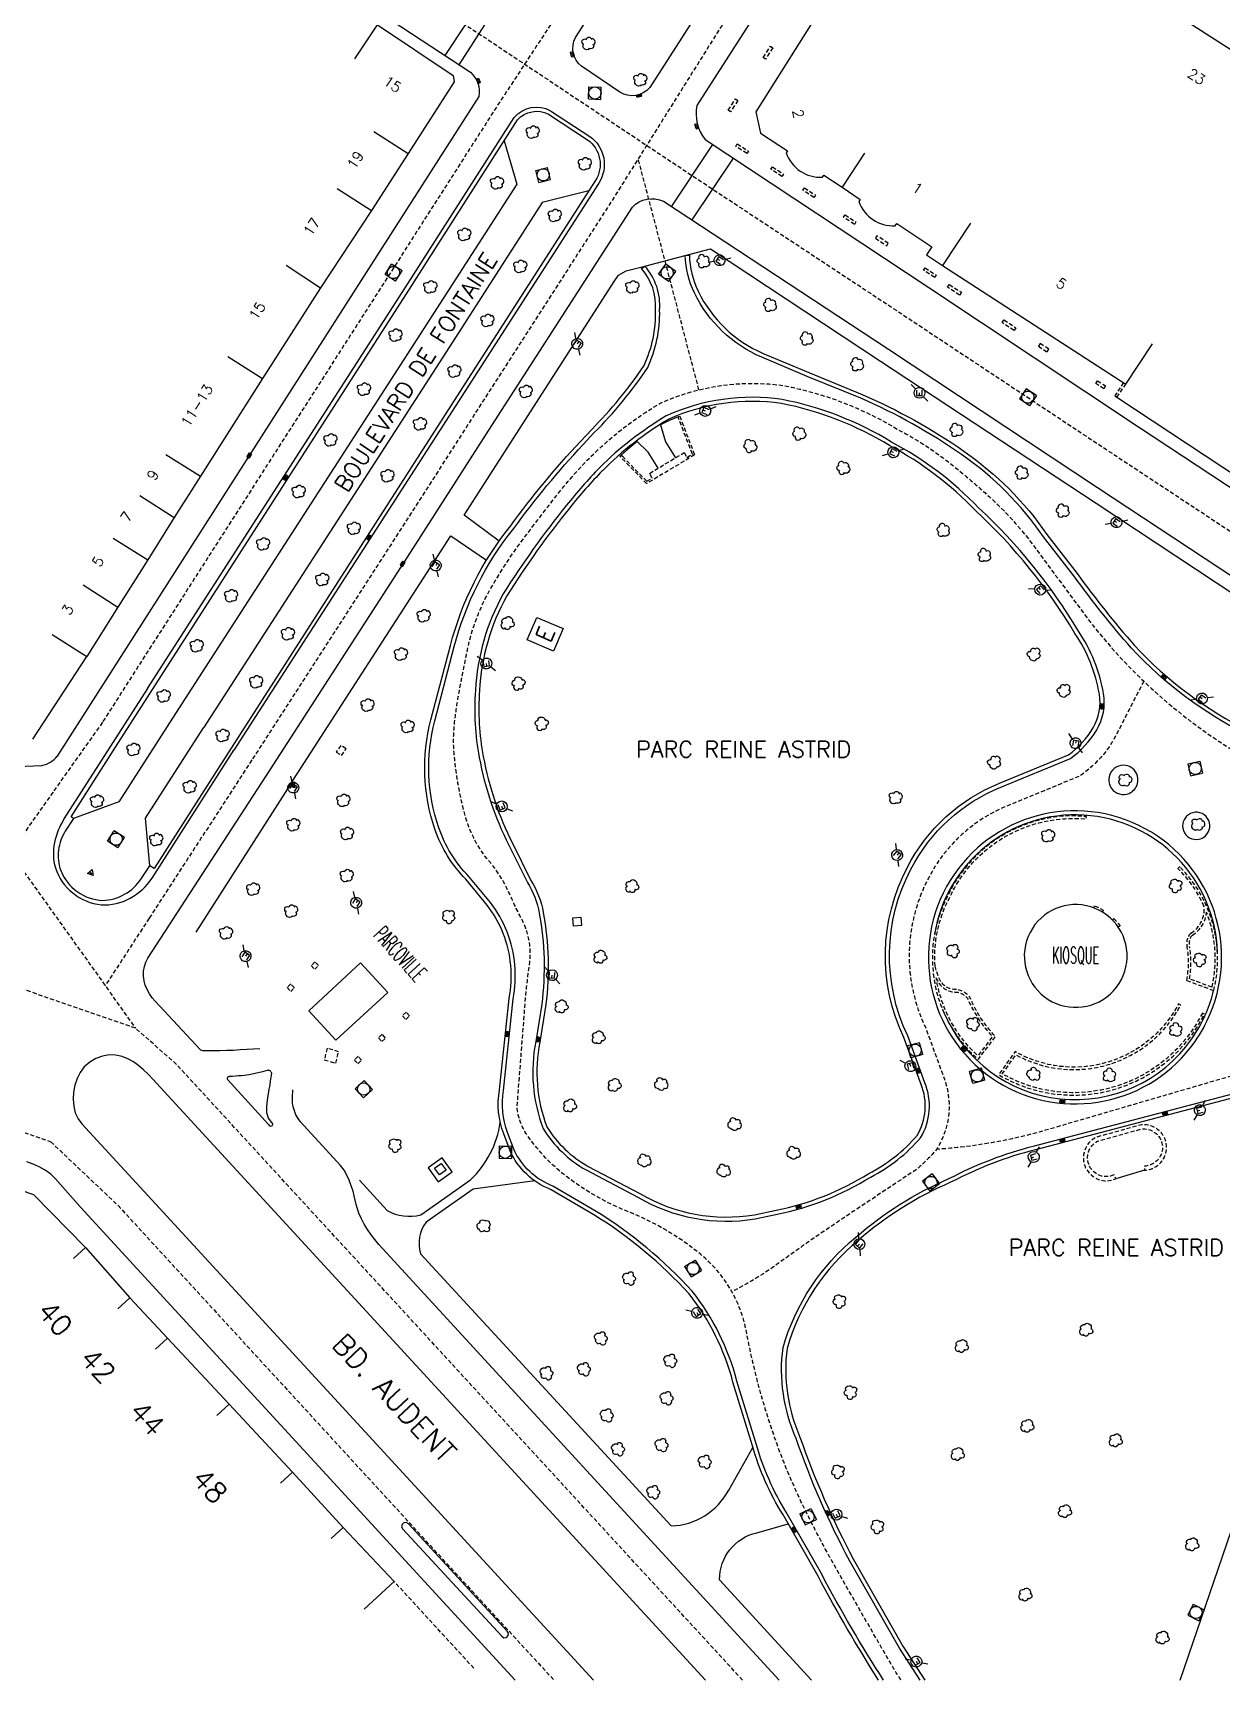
# Model space of a CAD drawing. Header units: millimetres. Extents: x 155000 to 156001, y 122000 to 123001.
# Drawn here: x 155497.6 to 155642.6, y 122000 to 122200.9 of the extents above; entities that cross this region are included whole.
import ezdxf
from ezdxf.enums import TextEntityAlignment as Align

# ---------------------------------------------------------------- set-up
doc = ezdxf.new("R2010")
doc.units = ezdxf.units.MM
doc.linetypes.add('DASHED', pattern=[0.75, 0.5, -0.25])
doc.layers.get('0').update_dxf_attribs({"linetype": 'CONTINUOUS'})
for name, color, linetype in [('W0001', 6, 'DASHED'), ('W0008', 7, 'CONTINUOUS'), ('W0100', 7, 'CONTINUOUS'), ('W0112', 1, 'DASHED'), ('W0300', 7, 'CONTINUOUS'), ('W0334', 7, 'CONTINUOUS'), ('W0400', 7, 'CONTINUOUS'), ('W0420', 7, 'CONTINUOUS'), ('W0471', 7, 'CONTINUOUS'), ('W0984', 7, 'CONTINUOUS'), ('W0989', 7, 'CONTINUOUS'), ('W0991', 7, 'CONTINUOUS'), ('W1102', 7, 'CONTINUOUS')]:
    doc.layers.add(name, color=color, linetype=linetype)
doc.styles.get("Standard").update_dxf_attribs({"font": 'romans.shx', "width": 0.85})

# ---------------------------------------------------------------- blocks, each defined once
blk = doc.blocks.new('T300')
for p, q in [((-0.8, 0.51), (-0.86, 0.34)), ((-0.86, 0.34), (-0.86, 0.17)), ((-0.86, 0.17), (-0.74, 0.06)), ((-0.69, 0.63), (-0.8, 0.51)), ((-0.8, -0.06), (-0.74, 0.06)), ((-0.74, 0.06), (-0.69, 0.11)), ((-0.57, 0.69), (-0.69, 0.63)), ((-0.46, 0.69), (-0.57, 0.69)), ((-0.29, 0.63), (-0.46, 0.69)), ((-0.29, 0.63), (-0.17, 0.74)), ((-0.23, 0.57), (-0.29, 0.63)), ((-0.17, 0.74), (-0.06, 0.8)), ((-0.06, 0.8), (0.06, 0.8)), ((0.06, 0.8), (0.23, 0.74)), ((0.23, 0.74), (0.34, 0.63)), ((0.34, 0.63), (0.4, 0.51)), ((0.46, 0.46), (0.34, 0.46)), ((0.4, 0.51), (0.4, 0.46)), ((0.57, 0.4), (0.46, 0.46)), ((0.57, 0.4), (0.69, 0.29)), ((0.69, 0.29), (0.74, 0.17)), ((0.74, 0.06), (0.69, -0.17)), ((0.74, 0.17), (0.74, 0.06)), ((-0.8, -0.17), (-0.8, -0.06)), ((-0.8, -0.23), (-0.8, -0.17)), ((-0.74, -0.34), (-0.8, -0.23)), ((-0.69, -0.4), (-0.74, -0.34)), ((-0.51, -0.46), (-0.69, -0.4)), ((-0.4, -0.46), (-0.51, -0.46)), ((-0.4, -0.46), (-0.34, -0.46)), ((-0.34, -0.46), (-0.34, -0.4)), ((-0.34, -0.51), (-0.34, -0.46)), ((-0.29, -0.63), (-0.34, -0.51)), ((-0.17, -0.74), (-0.29, -0.63)), ((-0.06, -0.8), (-0.17, -0.74)), ((0.06, -0.8), (-0.06, -0.8)), ((0.17, -0.74), (0.06, -0.8)), ((0.23, -0.69), (0.17, -0.74)), ((0.29, -0.46), (0.23, -0.46)), ((0.29, -0.63), (0.23, -0.69)), ((0.46, -0.4), (0.29, -0.46)), ((0.34, -0.51), (0.29, -0.63)), ((0.34, -0.51), (0.34, -0.46)), ((0.57, -0.34), (0.46, -0.4)), ((0.63, -0.29), (0.57, -0.34)), ((0.69, -0.17), (0.63, -0.29))]:
    blk.add_line(p, q)
blk = doc.blocks.new('T471')
for p, q in [((-0.333334, 0.333334), (-0.333334, -0.333334)), ((-0.333334, 0.333334), (0.333334, 0.333334)), ((-0.333334, 0), (0, 0)), ((0.500001, 0.500001), (1.000002, 1.000002)), ((-0.500001, -0.500001), (-1.000002, -1.000002)), ((-0.333334, -0.333334), (0.333334, -0.333334))]:
    blk.add_line(p, q)
blk.add_ellipse((0, 0), major_axis=(0.471405, 0.471405), ratio=1, start_param=5.4977871438, end_param=11.780972451)
blk = doc.blocks.new('T400')
for p, q in [((-0.15, 0.3), (0.15, 0.3)), ((-0.15, -0.25), (-0.15, 0.3)), ((-0.15, 0.15), (0.15, 0.15)), ((-0.15, 0), (0.15, 0)), ((0.15, 0.3), (0.15, -0.25)), ((-0.15, -0.15), (0.15, -0.15)), ((-0.15, -0.25), (-0.15, -0.3)), ((-0.15, -0.3), (0.15, -0.3)), ((0.15, -0.3), (0.15, -0.25))]:
    blk.add_line(p, q)
blk = doc.blocks.new('T420')
for p, q in [((0.75, 0.75), (-0.75, 0.75)), ((-0.75, 0.75), (-0.75, -0.75)), ((0.75, 0.75), (0.75, -0.75)), ((0.75, -0.75), (-0.75, -0.75))]:
    blk.add_line(p, q)
blk.add_ellipse((0, 0), major_axis=(-0.53, 0.53), ratio=1, start_param=3.926991, end_param=10.210176)
blk = doc.blocks.new('t112o')
at = {"color": 0, "linetype": 'Continuous'}
for p, q in [((-0.5, 0.5), (0.5, 0.5)), ((-0.5, -0.5), (-0.5, 0.5)), ((0.5, 0.5), (0.5, -0.5)), ((0.5, -0.5), (-0.5, -0.5))]:
    blk.add_line(p, q, dxfattribs=at)

msp = doc.modelspace()

# ---------------------------------------------------------------- linework, layer by layer
at = {"layer": 'W0001'}
for p, q in [((155506.07, 122116.8), (155500.05, 122108.28)), ((155524.3, 122112.21), (155511.76, 122092.9)), ((155488.66, 122109.55), (155510.11, 122079.5)), ((155500.05, 122108.28), (155494.83, 122100.9)), ((155511.76, 122092.9), (155506.42, 122084.67)), ((155510.11, 122079.5), (155480.3, 122089.81)), ((155515.1, 122075.09), (155510.11, 122079.5)), ((155584.12, 122000), (155515.1, 122075.09)), ((155480.97, 122072.24), (155499.78, 122065.64)), ((155499.78, 122065.64), (155507.98, 122057.88)), ((155507.98, 122057.88), (155561.12, 122000))]:
    msp.add_line(p, q, dxfattribs=at)
at = {"layer": 'W0001', "flags": 128}
for points in [[(155861.55, 122674.49), (155847.43, 122652.38), (155831.72, 122627.8), (155815.89, 122602.95), (155806.93, 122588.75), (155789.98, 122562.15), (155769.22, 122529.57), (155753.21, 122504.04), (155731.32, 122469.11), (155719.41, 122449.94), (155703.15, 122424.37), (155686.11, 122397.69), (155665.52, 122365.37), (155658.18, 122353.84), (155642.74, 122329.63), (155626.52, 122304.2), (155608.27, 122275.59), (155591.6, 122249.36), (155583.68, 122236.91), (155554.12, 122191.83), (155539.03, 122168.25), (155526.06, 122148.02), (155506.07, 122116.8)], [(155866.1, 122648.42), (155853.42, 122628.47), (155831.48, 122593.97), (155822.4, 122579.61), (155813.85, 122566.19), (155796.75, 122539.31), (155782.59, 122517.05), (155768.11, 122494.75), (155746.11, 122459.73), (155738.84, 122448.83), (155717.56, 122415.4), (155700.74, 122389.03), (155680.02, 122356.58), (155671.28, 122342.76), (155649.9, 122309.26), (155619.95, 122262.31), (155605.77, 122240.06), (155597.82, 122227.67), (155568.64, 122181.11), (155553.9, 122158.18), (155541.15, 122138.32), (155524.3, 122112.21)], [(155426.9, 122282.41), (155434.2, 122278.33), (155460.36, 122261.16), (155486.94, 122243.68), (155498.74, 122235.77), (155521.62, 122220.74), (155552.77, 122200.26), (155577.95, 122183.5), (155604.38, 122166.05), (155629.91, 122149.13), (155673.53, 122120.35), (155691.83, 122108.27), (155704.97, 122099.65), (155730.49, 122082.95), (155781.52, 122049.55), (155792.91, 122041.98), (155825.2, 122020.29), (155855.75, 122000)], [(155578.81, 122157.36), (155571.41, 122185.52)]]:
    msp.add_lwpolyline(points, dxfattribs=at)
for points in [[(155603.44, 122000, -0.011166), (155601.68, 122002.9, -0.001303), (155595.55, 122013.6, -0.016374), (155591.47, 122021.34, -0.026379), (155588.34, 122028.75, -0.040419), (155584.61, 122042.46, 0.177299), (155578.97, 122051.96, 0.076671), (155570.14, 122057.14, -0.075609), (155562.19, 122061.79, -0.073367), (155557.83, 122066.51, -0.129868), (155556.64, 122069.88), (155557.26, 122077.89), (155557.64, 122082.78, -0.018355), (155558.15, 122087.22, 0.156159), (155557.28, 122092.62, -0.011012), (155555.64, 122096.05, 0.070382), (155553.19, 122099.91, -0.107853), (155550.4, 122105.12, -0.046244), (155548.98, 122112.76, -0.054249), (155549.05, 122117.07, -0.015261), (155549.7, 122121.19, -0.004919), (155550.59, 122125.67, -0.080024), (155553.49, 122133.24, -0.030402), (155557.6, 122139.43, -0.003577), (155561.36, 122144.34, -0.029547), (155565.47, 122149.04, -0.062196), (155574.03, 122155.68, -0.145293), (155589.26, 122157.85, -0.088796), (155603.15, 122152.46, -0.049857), (155609.76, 122148.13, -0.014444), (155614.2, 122144.32, -0.048731), (155619.59, 122138.37), (155626.5, 122129.05, 0.167608), (155662.87, 122105.38, -0.095588), (155677.42, 122098.62), (155686.49, 122092.06), (155688.86, 122090.42, 0.369859), (155697.33, 122091.46), (155703.38, 122100.69)], [(155633.04, 122121.81), (155629.37, 122114.65, -0.106464), (155625.27, 122110.26), (155616.54, 122106.67, 0.181414), (155606.79, 122097.79, 0.239174), (155606.48, 122079.48), (155608.59, 122073.69, -0.241396), (155607.78, 122064.72, -0.03663), (155605.44, 122062.34), (155596.78, 122056.58, 0.009979), (155588.22, 122050.62, -0.043307), (155582.82, 122047.38, 18.097474)], [(155686.21, 122053.62), (155657.23, 122072.65, 0.186094), (155647.49, 122074.76), (155621.08, 122067.05, -0.055211), (155607.78, 122064.72, 6.012643)]]:
    msp.add_lwpolyline(points, format="xyb", dxfattribs=at)
at = {"layer": 'W0008'}
for p, q in [((155511.63, 122088.04), (155526.51, 122111.02)), ((155529.01, 122109.24), (155517.48, 122091.2)), ((155511.1, 122086.44), (155511.19, 122087.01)), ((155511.19, 122087.01), (155511.37, 122087.55)), ((155511.37, 122087.55), (155511.63, 122088.04)), ((155511.08, 122085.86), (155511.1, 122086.44)), ((155511.15, 122085.29), (155511.08, 122085.86)), ((155511.3, 122084.73), (155511.15, 122085.29)), ((155511.52, 122084.2), (155511.3, 122084.73)), ((155511.8, 122083.7), (155511.52, 122084.2)), ((155512.13, 122083.22), (155511.8, 122083.7)), ((155512.5, 122082.79), (155512.13, 122083.22)), ((155517.99, 122076.88), (155512.5, 122082.79)), ((155518.09, 122076.81), (155517.99, 122076.88)), ((155518.2, 122076.76), (155518.09, 122076.81)), ((155518.33, 122076.73), (155518.2, 122076.76)), ((155518.47, 122076.72), (155518.33, 122076.73)), ((155518.61, 122076.72), (155518.47, 122076.72)), ((155519.51, 122076.72), (155518.61, 122076.72)), ((155520.38, 122076.73), (155519.51, 122076.72)), ((155521.23, 122076.76), (155520.38, 122076.73)), ((155522.06, 122076.79), (155521.23, 122076.76)), ((155522.88, 122076.84), (155522.06, 122076.79)), ((155523.68, 122076.89), (155522.88, 122076.84)), ((155524.47, 122076.94), (155523.68, 122076.89)), ((155525.26, 122077), (155524.47, 122076.94)), ((155503.87, 122074.78), (155503.37, 122074.11)), ((155504.53, 122075.36), (155503.87, 122074.78)), ((155505.27, 122075.8), (155504.53, 122075.36)), ((155506.07, 122076.09), (155505.27, 122075.8)), ((155506.9, 122076.23), (155506.07, 122076.09)), ((155507.73, 122076.21), (155506.9, 122076.23)), ((155508.47, 122076.05), (155507.73, 122076.21)), ((155509.18, 122075.77), (155508.47, 122076.05)), ((155509.85, 122075.38), (155509.18, 122075.77)), ((155510.5, 122074.92), (155509.85, 122075.38)), ((155511.1, 122074.41), (155510.5, 122074.92)), ((155502.98, 122073.36), (155502.7, 122072.54)), ((155503.37, 122074.11), (155502.98, 122073.36)), ((155511.68, 122073.86), (155511.1, 122074.41)), ((155512.21, 122073.29), (155511.68, 122073.86)), ((155579.61, 122000), (155512.21, 122073.29)), ((155521.33, 122073.47), (155521.3, 122073.4)), ((155521.3, 122073.4), (155521.3, 122073.33)), ((155521.3, 122073.33), (155521.31, 122073.26)), ((155521.31, 122073.26), (155521.35, 122073.2)), ((155521.36, 122073.53), (155521.33, 122073.47)), ((155521.35, 122073.2), (155526.33, 122067.75)), ((155521.39, 122073.55), (155521.36, 122073.53)), ((155521.43, 122073.57), (155521.39, 122073.55)), ((155521.47, 122073.58), (155521.43, 122073.57)), ((155521.51, 122073.59), (155521.47, 122073.58)), ((155521.55, 122073.6), (155521.51, 122073.59)), ((155521.92, 122073.62), (155521.55, 122073.6)), ((155522.3, 122073.64), (155521.92, 122073.62)), ((155522.67, 122073.67), (155522.3, 122073.64)), ((155523.04, 122073.7), (155522.67, 122073.67)), ((155523.41, 122073.74), (155523.04, 122073.7)), ((155523.96, 122073.83), (155523.41, 122073.74)), ((155524.51, 122073.93), (155523.96, 122073.83)), ((155525.06, 122074.05), (155524.51, 122073.93)), ((155525.6, 122074.18), (155525.06, 122074.05)), ((155526.15, 122074.32), (155525.6, 122074.18)), ((155526.22, 122074.34), (155526.15, 122074.32)), ((155526.28, 122074.35), (155526.22, 122074.34)), ((155526.34, 122074.36), (155526.28, 122074.35)), ((155526.4, 122074.35), (155526.34, 122074.36)), ((155526.46, 122074.34), (155526.4, 122074.35)), ((155526.52, 122074.31), (155526.46, 122074.34)), ((155526.51, 122072.56), (155526.58, 122073.06)), ((155526.58, 122074.25), (155526.52, 122074.31)), ((155526.63, 122074.18), (155526.58, 122074.25)), ((155526.58, 122073.06), (155526.65, 122073.54)), ((155526.68, 122074.11), (155526.63, 122074.18)), ((155526.65, 122073.54), (155526.72, 122074.02)), ((155526.72, 122074.02), (155526.68, 122074.11)), ((155502.54, 122071.69), (155502.49, 122070.83)), ((155502.49, 122070.83), (155502.57, 122069.98)), ((155502.7, 122072.54), (155502.54, 122071.69)), ((155526.12, 122069.93), (155526.2, 122070.72)), ((155526.2, 122070.72), (155526.33, 122071.51)), ((155526.33, 122071.51), (155526.42, 122072.05)), ((155526.42, 122072.05), (155526.51, 122072.56)), ((155529.24, 122071.04), (155529.26, 122071.36)), ((155529.24, 122070.72), (155529.24, 122071.04)), ((155529.26, 122070.4), (155529.24, 122070.72)), ((155529.26, 122071.36), (155529.28, 122071.68)), ((155529.28, 122071.68), (155529.31, 122071.99)), ((155502.57, 122069.98), (155502.77, 122069.18)), ((155502.77, 122069.18), (155503.1, 122068.46)), ((155526.14, 122069.17), (155526.12, 122069.93)), ((155526.33, 122068.52), (155526.14, 122069.17)), ((155529.34, 122069.9), (155529.26, 122070.4)), ((155529.48, 122069.4), (155529.34, 122069.9)), ((155529.67, 122068.92), (155529.48, 122069.4)), ((155529.93, 122068.48), (155529.67, 122068.92)), ((155503.1, 122068.46), (155503.56, 122067.83)), ((155503.56, 122067.83), (155512.56, 122058.09)), ((155526.75, 122068), (155526.33, 122068.52)), ((155526.33, 122067.75), (155526.44, 122067.58)), ((155526.44, 122067.58), (155526.63, 122067.53)), ((155526.63, 122067.53), (155526.81, 122067.63)), ((155526.86, 122067.83), (155526.75, 122068)), ((155526.81, 122067.63), (155526.86, 122067.83)), ((155530.24, 122068.08), (155529.93, 122068.48)), ((155535.12, 122062.74), (155530.24, 122068.08)), ((155497.62, 122062.91), (155496.85, 122063.19)), ((155498.38, 122062.57), (155497.62, 122062.91)), ((155499.1, 122062.17), (155498.38, 122062.57)), ((155535.54, 122062.19), (155535.12, 122062.74)), ((155499.77, 122061.69), (155499.1, 122062.17)), ((155500.35, 122061.13), (155499.77, 122061.69)), ((155503.4, 122057.67), (155500.35, 122061.13)), ((155535.89, 122061.59), (155535.54, 122062.19)), ((155536.18, 122060.95), (155535.89, 122061.59)), ((155536.42, 122060.29), (155536.18, 122060.95)), ((155536.65, 122059.61), (155536.42, 122060.29)), ((155536.77, 122059.06), (155536.65, 122059.61)), ((155536.89, 122058.52), (155536.77, 122059.06)), ((155556.4, 122000), (155503.4, 122057.67)), ((155512.56, 122058.09), (155565.95, 122000)), ((155537.03, 122057.98), (155536.89, 122058.52)), ((155537.18, 122057.45), (155537.03, 122057.98)), ((155537.36, 122056.93), (155537.18, 122057.45)), ((155537.66, 122056.24), (155537.36, 122056.93)), ((155538, 122055.58), (155537.66, 122056.24)), ((155538.4, 122054.93), (155538, 122055.58)), ((155538.83, 122054.31), (155538.4, 122054.93)), ((155539.29, 122053.71), (155538.83, 122054.31)), ((155539.77, 122053.13), (155539.29, 122053.71)), ((155540.27, 122052.57), (155539.77, 122053.13)), ((155588.61, 122000), (155540.27, 122052.57)), ((155542.62, 122018.97), (155542.56, 122018.68)), ((155542.56, 122018.68), (155542.69, 122018.41)), ((155542.84, 122019.17), (155542.62, 122018.97)), ((155542.69, 122018.41), (155554.77, 122005.34)), ((155543.13, 122019.21), (155542.84, 122019.17)), ((155543.39, 122019.06), (155543.13, 122019.21)), ((155555.42, 122005.98), (155543.39, 122019.06)), ((155554.77, 122005.34), (155555.03, 122005.16)), ((155555.03, 122005.16), (155555.34, 122005.2)), ((155555.34, 122005.2), (155555.56, 122005.42)), ((155555.59, 122005.72), (155555.42, 122005.98)), ((155555.56, 122005.42), (155555.59, 122005.72))]:
    msp.add_line(p, q, dxfattribs=at)
for points in [[(155563.77, 122200.31), (155586.44, 122235.62, -0.423619), (155589.86, 122236.44), (155594.54, 122233.51, -0.424182), (155595.24, 122229.22), (155572.81, 122194.2, -0.368593), (155569.18, 122193.64), (155564.51, 122196.81, -0.372629)], [(155566.68, 122147.84, 0.021591), (155562.66, 122143.27, 0.028451), (155554.95, 122132.48, 0.11451), (155551.56, 122120.7, 0.065387), (155552.02, 122112.52, 0.068888), (155555.61, 122101.83), (155557.89, 122097.28, -0.093732), (155559.34, 122093.51, -0.077395), (155559.64, 122082.44), (155558.91, 122077.89, 0.139298), (155559.81, 122067.26, 0.127453), (155565.06, 122062.21), (155571.36, 122058.88, 0.175355), (155585.66, 122056.25), (155588.34, 122056.8, 0.090218), (155599.75, 122061.35, 0.095868), (155605.84, 122066.14, 0.237043), (155606.35, 122072.83), (155604.27, 122078.55, -0.237506), (155604.66, 122098.89, -0.18106), (155615.64, 122108.89), (155624.1, 122112.38, 0.101149), (155627.31, 122115.88, 0.178653), (155628.14, 122120.31, 0.107451), (155625.08, 122127.92, 0.070832), (155612.91, 122142.97, 0.078243), (155602.3, 122150.98, 0.088845), (155588.97, 122156.17, 0.143995), (155574.82, 122154.17, 0.061539)], [(155632.29, 122109.33, 4.300168), (155631.26, 122108.14, 0.232549)], [(155641.15, 122081.23, 18.696604), (155639.31, 122077.89, 0.053486)], [(155637.79, 122104.18, 6.66072), (155638.08, 122105.11, 0.150134)]]:
    msp.add_lwpolyline(points, format="xyb", close=True, dxfattribs=at)
for points in [[(155473.77, 122201.58), (155481.09, 122213.03), (155493.01, 122231.6, -0.386963), (155496.53, 122231.82), (155518.38, 122217.48), (155550.95, 122196.07, -0.274317), (155551.97, 122193.11), (155536.92, 122169.61), (155500.57, 122112.66)], [(155735.62, 122136.59, 0.424397), (155733.69, 122145.08), (155715.95, 122156.36), (155701.53, 122165.53), (155679.75, 122179.34), (155655.15, 122194.99), (155626.85, 122213.03), (155604.5, 122227.2, 0.440994), (155600.41, 122226.13), (155578.57, 122192.01, 0.224759), (155579.56, 122187.86), (155606.86, 122169.81), (155632.42, 122152.84), (155657.58, 122136.27), (155676.1, 122124.06), (155694.21, 122112.11), (155707.38, 122103.4, 0.414904), (155715.79, 122105.24), (155723.02, 122116.63), (155735.62, 122136.59)], [(155511.56, 122120.94), (155543.37, 122170.35), (155556.28, 122190.56, -0.353449), (155560.73, 122191.39), (155565.5, 122188.26, -0.402779), (155566.6, 122182.57), (155551.79, 122159.53), (155522.1, 122113.4)], [(155526.51, 122111.02), (155543.29, 122136.95), (155553.54, 122152.98), (155570.69, 122179.64, -0.313604), (155574.49, 122180.36), (155601.91, 122162.29), (155627.4, 122145.42), (155651.75, 122129.37), (155670.97, 122116.64), (155689.46, 122104.43), (155702.57, 122095.9, -0.426132), (155704.18, 122087.49), (155695.99, 122074.53), (155673.28, 122038.87), (155649.57, 122001.55), (155648.58, 122000, -0.238459)], [(155601.32, 122000, -0.021482), (155593.78, 122012.9), (155589.46, 122020.47, -0.070954), (155585.83, 122028.69), (155583.44, 122036.47, 0.104056), (155577.99, 122047.42, 0.069229), (155566.27, 122057.16), (155561.01, 122060.25, -0.201824), (155556.24, 122064.75), (155555.47, 122066.78, -0.134099), (155554.98, 122071.9), (155556.16, 122083.06, 0.067337), (155556.36, 122087.21, 0.144456), (155553.38, 122094.83), (155550.76, 122097.99, -0.111869), (155547.09, 122103.93, -0.147549), (155546.61, 122116.98), (155548.98, 122126.04, -0.107013), (155556.23, 122140.43, -0.031686), (155564.66, 122150.64), (155566.05, 122152.14, 0.050737), (155572.56, 122160.07, 0.115091), (155574.02, 122167.08, 0.203905), (155572.2, 122172.45), (155577.15, 122173.75)], [(155645.66, 122115.27, -0.089494), (155631.56, 122125.83, -0.023438), (155624.53, 122134.65), (155620.83, 122139.43, 0.089919), (155610.82, 122149.47, 0.048663), (155598.54, 122156.33), (155592, 122158.98), (155586.46, 122161.33, -0.179517), (155578.26, 122169.16, -0.107813), (155577.15, 122173.75)], [(155511.56, 122120.94), (155501.39, 122105.01, 0.0927), (155500.23, 122102.14, 0.1235), (155500.34, 122099.05, 0.1475), (155502.48, 122095.99, 0.1497), (155505.93, 122094.55, 0.1436), (155509.47, 122095.36, 0.1253), (155512.13, 122097.79), (155522.1, 122113.4), (155522.1, 122113.4)], [(155515.35, 122118.45), (155508.09, 122107.1), (155502.55, 122105.09), (155501.55, 122103.54, 0.112), (155500.73, 122101.22, 0.1188), (155500.99, 122098.73, 0.1483), (155503.01, 122096.15, 0.1525), (155506.08, 122095.09, 0.1323), (155508.78, 122095.83, 0.1181), (155510.82, 122097.73), (155511.84, 122099.31), (155511.31, 122105.11), (155518.42, 122116.14), (155518.42, 122116.14)], [(155493.06, 122112.52, 0.165654), (155494.16, 122111.68, 0.1014), (155495.75, 122111.42), (155498.7, 122111.54, 0.1795), (155500.57, 122112.66), (155500.57, 122112.66)], [(155605.77, 122000), (155603.25, 122003.89), (155597.22, 122014.48, -0.039931), (155590.66, 122029.46, -0.136957), (155589.06, 122040.55, -0.151872), (155597.94, 122054.01, -0.077903), (155609.29, 122061.15, -0.05799), (155619.72, 122065.17), (155644.79, 122071.74, -0.14018)]]:
    msp.add_lwpolyline(points, format="xyb", dxfattribs=at)
at = {"layer": 'W0100'}
msp.add_lwpolyline([(155611.19, 122213.58), (155613.86, 122217.81), (155603.38, 122224.41), (155599.43, 122218.23), (155595.39, 122211.89), (155591.74, 122206.11), (155594.15, 122204.59), (155585.75, 122191.27), (155586.32, 122188.65), (155589.59, 122186.48), (155589.45, 122186.25, 0.333383), (155593.87, 122183.28), (155594.04, 122183.53), (155596.26, 122182.06), (155598.48, 122180.58), (155598.31, 122180.33, 0.333383), (155602.73, 122177.35), (155602.92, 122177.63), (155607.2, 122174.79), (155606.55, 122173.8), (155608.51, 122172.51), (155630.85, 122158.05), (155634.1, 122162.95)], format="xyb", dxfattribs=at)
for points in [[(155650.59, 122188.42), (155653.29, 122192.62), (155631.09, 122206.9), (155625.84, 122210.15), (155620.73, 122213.43), (155617.83, 122215.32), (155615.1, 122211.14)], [(155536.84, 122197.7), (155539.62, 122201.86), (155548.83, 122195.69), (155548.98, 122194.93), (155543.37, 122186.16), (155538.89, 122179.21), (155532.68, 122169.8), (155525.59, 122158.73), (155518.05, 122146.8), (155514.84, 122141.77), (155511.62, 122136.62), (155507.94, 122130.86), (155504.18, 122124.83)]]:
    msp.add_lwpolyline(points, dxfattribs=at)
for points in [[(155561.09, 122125.48), (155557.87, 122126.85), (155559.03, 122129.59), (155562.25, 122128.23)], [(155531.23, 122081.63), (155537.56, 122087.46), (155540.88, 122083.86), (155534.55, 122078.04)]]:
    msp.add_lwpolyline(points, close=True, dxfattribs=at)
msp.add_lwpolyline([(155630.97, 122087.53, 5.607551), (155628.98, 122083.68, 0.178331)], format="xyb", close=True, dxfattribs=at)
at = {"layer": 'W0112'}
msp.add_line((155551.36, 122001.44), (155541.65, 122012.02), dxfattribs=at)
for points in [[(155587.83, 122199.06), (155586.93, 122197.69), (155586.64, 122197.88), (155587.54, 122199.25)], [(155583.57, 122192.63), (155582.67, 122191.27), (155582.37, 122191.46), (155583.28, 122192.83)], [(155583.48, 122187.34), (155584.84, 122186.47), (155584.65, 122186.18), (155583.29, 122187.04)], [(155587.78, 122184.54), (155589.12, 122183.64), (155588.92, 122183.35), (155587.59, 122184.25)], [(155591.67, 122181.98), (155593.02, 122181.09), (155592.83, 122180.8), (155591.48, 122181.69)], [(155596.62, 122178.7), (155597.96, 122177.82), (155597.77, 122177.53), (155596.43, 122178.41)], [(155601.89, 122175.22), (155600.52, 122176.13), (155600.33, 122175.84), (155601.7, 122174.93)], [(155606.39, 122172.24), (155607.75, 122171.33), (155607.56, 122171.04), (155606.2, 122171.95)], [(155609.33, 122170.2), (155610.82, 122169.24), (155610.6, 122168.9), (155609.12, 122169.87)], [(155617.23, 122164.59), (155615.78, 122165.54), (155616, 122165.87), (155617.45, 122164.92)], [(155621.47, 122162.32), (155620.42, 122163), (155620.2, 122162.66), (155621.25, 122161.98)], [(155627.4, 122158.45), (155628.4, 122157.83), (155628.19, 122157.49), (155627.19, 122158.12)], [(155573.12, 122146.58), (155572.78, 122147.16), (155577, 122149.69), (155577.35, 122149.11), (155578.01, 122149.51), (155576.26, 122154.06), (155576.46, 122154.14), (155578.28, 122149.42), (155572.43, 122145.91), (155569.18, 122149.24), (155569.32, 122149.4), (155569.48, 122149.24), (155572.46, 122146.19)], [(155535.24, 122112.75), (155535.78, 122113.57), (155535.13, 122113.99), (155534.59, 122113.17)], [(155531.96, 122086.68), (155532.41, 122087.13), (155531.99, 122087.59), (155531.54, 122087.15)], [(155529.03, 122083.99), (155529.48, 122084.43), (155529.06, 122084.89), (155528.61, 122084.45)], [(155543.07, 122080.56), (155543.52, 122081), (155543.1, 122081.47), (155542.65, 122081.02)], [(155540.16, 122077.86), (155540.61, 122078.3), (155540.19, 122078.76), (155539.74, 122078.32)], [(155533.13, 122075.64), (155534.54, 122075.23), (155534.88, 122076.63), (155533.47, 122077.05)], [(155537.21, 122075.17), (155537.66, 122075.61), (155537.24, 122076.07), (155536.79, 122075.63)]]:
    msp.add_lwpolyline(points, close=True, dxfattribs=at)
for points in [[(155630.58, 122158.23), (155629.53, 122156.6), (155629.78, 122156.44), (155630.85, 122158.05)], [(155626.95, 122094.18), (155627.06, 122094.42), (155628.11, 122093.91), (155628, 122093.67)], [(155629.2, 122092.72), (155629.41, 122092.89), (155630.17, 122092), (155629.94, 122091.81)]]:
    msp.add_lwpolyline(points, dxfattribs=at)
at = {"layer": 'W0112', "flags": 128}
for points in [[(155607.6, 122087.05, -0.139746), (155609.36, 122095.39, -0.318982), (155626.02, 122105.01), (155626.05, 122105.31, 0.318867), (155609.09, 122095.52, 0.345043), (155612.87, 122075.7), (155614.97, 122078.48, -0.087164), (155611.83, 122083.27, 0.229562), (155610.04, 122084.21, -0.316934), (155608.05, 122085.7), (155607.6, 122087.05)], [(155607.75, 122085.65, 0.321706), (155610.03, 122083.91, -0.225203), (155611.57, 122083.12, 0.082841), (155614.58, 122078.46), (155612.83, 122076.14, -0.174467), (155607.75, 122085.65, -0.318982)]]:
    msp.add_lwpolyline(points, format="xyb", dxfattribs=at)
at = {"layer": 'W0112'}
for points in [[(155640.39, 122094.37, -0.292644), (155638.8, 122091.09, 0.291392), (155638.35, 122089.39, -0.092838), (155638.28, 122085.32), (155641.58, 122084.09, 0.262438), (155637.43, 122099.2), (155637.21, 122098.99, -0.094383), (155640.39, 122094.37)], [(155640.7, 122093.63, -0.151667), (155641.37, 122084.49), (155638.62, 122085.51, 0.087632), (155638.64, 122089.47, -0.289861), (155638.98, 122090.85, 0.234252), (155640.7, 122093.63)]]:
    msp.add_lwpolyline(points, format="xyb", dxfattribs=at)
at = {"layer": 'W0112', "flags": 128}
for points in [[(155640.2, 122081.35, -0.429979), (155615.8, 122073.92), (155617.45, 122076.25, 0.418361), (155637.55, 122082.31), (155637.28, 122082.45, -0.423788), (155617.36, 122076.64), (155615.36, 122073.83, 0.435486), (155640.46, 122081.22)], [(155629.43, 122061.6, -0.970115), (155627.42, 122065.73), (155632.71, 122067.19, -1.062934), (155633.13, 122062.68), (155633.15, 122062.18, 1.068772), (155632.61, 122067.68), (155627.23, 122066.19, 0.979966), (155629.64, 122061.14)]]:
    msp.add_lwpolyline(points, format="xyb", close=True, dxfattribs=at)
at = {"layer": 'W0334'}
for points in [[(155552.78, 122205.63), (155547.84, 122198.11)], [(155554.4, 122204.57), (155549.53, 122197)], [(155555.06, 122187.72), (155556.6, 122182.42), (155545.28, 122164.83), (155515.35, 122118.45)], [(155580.46, 122187.26), (155575.45, 122179.73)], [(155582.97, 122185.61), (155577.93, 122178.09)], [(155565.38, 122181.61), (155559.71, 122180.18), (155548.39, 122162.6), (155518.42, 122116.14)], [(155577.15, 122173.75), (155580.21, 122174.56), (155600.96, 122160.86), (155627.24, 122143.51), (155651.61, 122127.44), (155651.61, 122127.44), (155644.95, 122116.2)], [(155554.45, 122138.91), (155550.18, 122142.05), (155551.29, 122143.78), (155568.47, 122170.57), (155569.02, 122171.33), (155569.94, 122171.86), (155572.2, 122172.45)], [(155629.78, 122156.44), (155662.08, 122135.12)], [(155576.26, 122154.06), (155575.1, 122153.57), (155574.11, 122153.06), (155574.72, 122150.99), (155575.95, 122149.05)], [(155573.82, 122147.78), (155572.61, 122149.73), (155571.29, 122151.04), (155570.07, 122150.04), (155569.32, 122149.4)], [(155529.01, 122109.24), (155548.57, 122139.56), (155552.91, 122136.58)], [(155633.15, 122062.18), (155629.64, 122061.14)]]:
    msp.add_lwpolyline(points, dxfattribs=at)
for points in [[(155502.55, 122105.09), (155502.25, 122105.28), (155507.69, 122113.77), (155543.79, 122170.08), (155556.68, 122190.26, -0.348555), (155560.48, 122190.96), (155565.22, 122187.85, -0.402137), (155566.17, 122182.84), (155551.37, 122159.8), (155520.41, 122111.51), (155512.37, 122098.97), (155511.84, 122099.31)], [(155577.15, 122173.75), (155577.65, 122173.77, 0.107813), (155578.71, 122169.38, 0.179488), (155586.65, 122161.79), (155592.19, 122159.45), (155598.73, 122156.79, -0.048687), (155611.1, 122149.88, -0.089835), (155621.24, 122139.72), (155624.93, 122134.95, 0.02344), (155631.93, 122126.16, 0.089455), (155645.89, 122115.71, 0.035493), (155664.36, 122107.63, -0.0678), (155678.89, 122100.64), (155688.19, 122094.53), (155687.91, 122094.11)], [(155600.72, 122000, -0.021009), (155593.34, 122012.66), (155589.03, 122020.22, -0.070831), (155585.35, 122028.55), (155582.96, 122036.33, 0.103998), (155577.61, 122047.1, 0.069122), (155566.01, 122056.73), (155560.8, 122059.8, -0.200939), (155555.78, 122064.56), (155555, 122066.6, -0.133682), (155554.49, 122071.97), (155555.67, 122083.13, 0.067661), (155555.86, 122087.16, 0.144311), (155552.99, 122094.51), (155550.39, 122097.66, -0.11154), (155546.62, 122103.77, -0.147549), (155546.13, 122117.1), (155548.5, 122126.16, -0.106922), (155555.83, 122140.73, -0.031883), (155564.36, 122151.05), (155565.69, 122152.49, 0.050546), (155572.12, 122160.31, 0.114877), (155573.52, 122167.1, 0.199249), (155571.82, 122172.13), (155572.2, 122172.45)], [(155567.04, 122147.5, 0.021591), (155563.05, 122142.96, 0.028421), (155555.38, 122132.22, 0.114432), (155552.06, 122120.67, 0.065432), (155552.51, 122112.62, 0.068885), (155556.06, 122102.05), (155558.33, 122097.52, -0.093216), (155559.83, 122093.6, -0.077451), (155560.14, 122082.37), (155559.4, 122077.8, 0.138769), (155560.26, 122067.48, 0.126472), (155565.3, 122062.64), (155571.6, 122059.32, 0.175384), (155585.57, 122056.75), (155588.24, 122057.29, 0.090373), (155599.51, 122061.78, 0.096131), (155605.41, 122066.4, 0.237405), (155605.89, 122072.65), (155603.81, 122078.35, -0.237193), (155604.22, 122099.12, -0.180994), (155615.45, 122109.36), (155623.86, 122112.82, 0.099834), (155626.88, 122116.14, 0.178653), (155627.64, 122120.22, 0.107645), (155624.65, 122127.65, 0.070935), (155612.56, 122142.61, 0.078408), (155602.06, 122150.55, 0.088859), (155588.88, 122155.68, 0.143584), (155575.05, 122153.73, 0.06137), (155567.04, 122147.49, 0.06137)], [(155642.04, 122088.77, 0.907162), (155607.53, 122090.89, 0.053486)], [(155637.48, 122000), (155643.7, 122018.14, -0.095395), (155649.71, 122027.9), (155656.27, 122035.54, 0.11143), (155662.88, 122048.98, 0.043496), (155664.96, 122058.96), (155672.03, 122070.18, 0.248067), (155683.55, 122074.8, 0.240115), (155686.21, 122084.71, 0.045652), (155684.63, 122089.68)], [(155640.69, 122081.42, 0.040544), (155641.57, 122084.09, 0.053486)], [(155608.69, 122081.37, 0.589016), (155638.9, 122078.18, 0.053486), (155640.69, 122081.42, 0.053486)], [(155665.2, 122059.87), (155664.71, 122059.78, 0.093831), (155662.74, 122064.84, 0.17271), (155655.87, 122070.49, 0.140031), (155644.9, 122071.25), (155619.85, 122064.68, 0.058092), (155609.5, 122060.7, 0.078062), (155598.26, 122053.63, 0.151577), (155589.55, 122040.45, 0.136736), (155591.13, 122029.64, 0.039967), (155597.66, 122014.72), (155603.68, 122004.15), (155606.36, 122000, 0.041542)], [(155537.41, 122060.96), (155540.8, 122057.28, 0.204983), (155544.89, 122056.75), (155550.97, 122061.02, 0.1675), (155554.58, 122068.01)], [(155558.78, 122060.87), (155551.28, 122059.86), (155545.55, 122055.86, 0.237309), (155544.85, 122051.99), (155575.43, 122018.8, 0.2702), (155582.44, 122023.17), (155585.4, 122028.37)], [(155592.54, 122000), (155581.33, 122012.23, -0.352092), (155585.87, 122017.97), (155589.7, 122019.04)]]:
    msp.add_lwpolyline(points, format="xyb", dxfattribs=at)
msp.add_lwpolyline([(155545.8, 122062.48), (155547.02, 122060.76), (155548.72, 122061.98), (155547.5, 122063.69)], close=True, dxfattribs=at)
at = {"layer": 'W0471'}
for p, q in [((155528.84, 122109.03), (155529.4, 122109.53)), ((155529.55, 122108.8), (155528.84, 122109.03)), ((155529.13, 122109.13), (155529.37, 122109.05)), ((155529.21, 122108.97), (155529.29, 122109.21)), ((155529.4, 122109.53), (155529.55, 122108.8)), ((155504.25, 122098.36), (155504.81, 122098.86)), ((155504.81, 122098.86), (155504.96, 122098.12)), ((155504.96, 122098.12), (155504.25, 122098.36)), ((155504.55, 122098.46), (155504.79, 122098.38)), ((155504.63, 122098.3), (155504.71, 122098.54))]:
    msp.add_line(p, q, dxfattribs=at)
at = {"layer": 'W1102'}
for p, q in [((155539.16, 122188.86), (155543.37, 122186.16)), ((155599, 122186.21), (155596.26, 122182.06)), ((155534.69, 122181.92), (155538.89, 122179.21)), ((155611.92, 122177.67), (155608.51, 122172.51)), ((155528.5, 122172.55), (155532.68, 122169.8)), ((155521.38, 122161.42), (155525.59, 122158.73)), ((155513.82, 122149.47), (155518.05, 122146.8)), ((155510.63, 122144.46), (155514.84, 122141.77)), ((155507.38, 122139.27), (155511.62, 122136.62)), ((155503.73, 122133.56), (155507.94, 122130.86)), ((155499.95, 122127.5), (155504.18, 122124.83)), ((155497.6, 122114.76), (155504.18, 122124.83)), ((155490.85, 122061.55), (155497.69, 122059.21)), ((155497.69, 122059.21), (155504.01, 122052.77)), ((155504.01, 122052.77), (155502.54, 122051.41)), ((155504.01, 122052.77), (155509.41, 122046.62)), ((155509.41, 122046.62), (155507.94, 122045.26)), ((155509.41, 122046.62), (155514.03, 122041.7)), ((155514.03, 122041.7), (155512.56, 122040.35)), ((155514.03, 122041.7), (155521.51, 122033.63)), ((155521.51, 122033.63), (155520.04, 122032.27)), ((155521.51, 122033.63), (155529.26, 122025.37)), ((155529.26, 122025.37), (155527.79, 122024.01)), ((155529.26, 122025.37), (155535.45, 122018.62)), ((155535.45, 122018.62), (155533.98, 122017.26)), ((155535.45, 122018.62), (155541.65, 122012.02)), ((155541.65, 122012.02), (155537.98, 122008.63))]:
    msp.add_line(p, q, dxfattribs=at)

# ---------------------------------------------------------------- block references
at = {"layer": 'W0112'}
for p, rotation in [((155563.96, 122092.49), 95.63004047384706), ((155547.28, 122062.31), 125.408870820072)]:
    msp.add_blockref('t112o', p, dxfattribs=dict(at, rotation=rotation))
at = {"layer": 'W0300'}
for p, rotation in [((155565.26, 122199.55), 237.260757403868), ((155571.58, 122195.12), 237.260757403868), ((155558.47, 122188.74), 237.334684778905), ((155564.82, 122184.88), 237.334684778905), ((155554.12, 122182.55), 237.334684778905), ((155561.16, 122178.59), 237.334684778905), ((155550.12, 122176.26), 237.334684778905), ((155556.95, 122172.37), 237.334684778905), ((155579.38, 122172.93), 326.524609498908), ((155545.99, 122169.86), 237.334684778905), ((155570.62, 122169.86), 237.334684778905), ((155587.51, 122167.6), 326.524609498908), ((155541.74, 122163.98), 237.334684778905), ((155552.95, 122165.77), 237.334684778905), ((155591.99, 122163.5), 326.524609498908), ((155598.13, 122160.36), 326.524609498908), ((155548.92, 122159.6), 237.334684778905), ((155537.9, 122157.39), 237.308720227236), ((155557.62, 122157.12), 237.334684778905), ((155544.73, 122153.16), 237.308720227236), ((155591.09, 122151.94), 337.048324612551), ((155610.25, 122152.35), 326.5244713737081), ((155533.8, 122151.2), 237.308720227236), ((155585.12, 122150.42), 337.048324612551), ((155540.76, 122146.84), 237.308720227236), ((155596.46, 122147.74), 332.9301971384031), ((155618.21, 122147.14), 326.5244713737081), ((155529.93, 122144.91), 237.308720227236), ((155623.21, 122142.51), 326.5244713737081), ((155536.66, 122140.43), 237.308720227236), ((155608.63, 122140.12), 318.140974243291), ((155525.59, 122138.52), 237.308720227236), ((155613.65, 122137.07), 318.140974243291), ((155532.81, 122134.18), 237.308720227236), ((155521.69, 122132.2), 237.308720227236), ((155545.17, 122129.77), 237.308720227236), ((155555.53, 122128.94), 67.1781856035343), ((155517.5, 122126.11), 237.308720227236), ((155528.62, 122127.56), 237.308720227236), ((155542.4, 122125.09), 237.308720227236), ((155619.62, 122125.02), 259.378000043677), ((155524.75, 122121.71), 237.308720227236), ((155513.47, 122119.98), 237.308720227236), ((155556.84, 122121.61), 97.4131556916667), ((155623.27, 122120.59), 259.378000043677), ((155538.32, 122118.87), 237.308720227236), ((155543.21, 122116.26), 237.308720227236), ((155559.66, 122116.71), 97.4131556916667), ((155520.65, 122115.16), 237.308720227236), ((155509.78, 122113.46), 237.308720227236), ((155614.78, 122111.84), 259.378000043677), ((155630.68, 122109.74), 219.782894065002), ((155516.64, 122108.9), 237.308720227236), ((155505.34, 122107.15), 237.308720227236), ((155535.38, 122107.25), 236.686472390953), ((155602.71, 122107.58), 231.861969114331), ((155529.27, 122104.28), 236.686472390953), ((155639.56, 122104.33), 219.782894065002), ((155512.56, 122102.47), 237.308720227236), ((155535.83, 122103.21), 236.686472390953), ((155621.29, 122102.94), 231.861969114331), ((155535.79, 122098.07), 236.686472390953), ((155524.38, 122096.43), 236.686472390953), ((155570.7, 122096.86), 71.9261073817346), ((155636.94, 122096.97), 115.89409733174), ((155529.01, 122093.75), 236.686472390953), ((155548.28, 122093.21), 129.625451798113), ((155521.07, 122091.08), 236.686472390953), ((155566.82, 122088.25), 71.9261073817346), ((155609.76, 122089.02), 143.037151060666), ((155639.88, 122087.95), 115.89409733174), ((155562.09, 122082.2), 71.9261073817346), ((155612.18, 122080.1), 143.037151060666), ((155566.61, 122078.43), 71.9261073817346), ((155636.95, 122079.2), 303.071050078401), ((155619.55, 122073.93), 172.528509086979), ((155628.86, 122073.66), 303.071050078401), ((155568.56, 122072.62), 71.9261073817346), ((155574.13, 122072.7), 194.983697543791), ((155563.12, 122070.11), 71.9261073817346), ((155583.07, 122067.8), 194.983697543791), ((155541.75, 122065.32), 125.408870820072), ((155590.27, 122064.31), 194.983697543791), ((155572.08, 122063.37), 194.983697543791), ((155581.74, 122062.14), 194.983697543791), ((155552.67, 122055.38), 35.0760371029154), ((155570.25, 122049.05), 152.17647652593), ((155595.95, 122046.28), 116.22729631515), ((155566.81, 122041.75), 152.17647652593), ((155626.08, 122042.76), 63.59472660002401), ((155610.91, 122040.77), 63.59472660002401), ((155560.18, 122037.51), 152.17647652593), ((155564.75, 122037.98), 152.17647652593), ((155575.28, 122039.01), 152.17647652593), ((155574.82, 122034.45), 152.17647652593), ((155597.3, 122035.19), 116.22729631515), ((155567.53, 122032.36), 152.17647652593), ((155618.91, 122031.03), 63.59472660002401), ((155568.9, 122028.23), 152.17647652593), ((155574.21, 122028.74), 152.17647652593), ((155610.42, 122027.6), 63.59472660002401), ((155629.69, 122029.27), 63.59472660002401), ((155579.48, 122026.69), 152.17647652593), ((155595.77, 122025.52), 116.22729631515), ((155573.2, 122022.99), 152.17647652593), ((155623.5, 122020.63), 63.59472660002401), ((155600.58, 122018.81), 116.22729631515), ((155639.01, 122016.59), 63.59472660002401), ((155618.67, 122010.46), 63.59472660002401), ((155635.39, 122005.22), 63.59472660002401)]:
    msp.add_blockref('T300', p, dxfattribs=dict(at, rotation=rotation))
at = {"layer": 'W0400'}
for p, rotation in [((155563.37, 122198.27), 14.97098168503774), ((155551.91, 122195.03), 24.80522855253161), ((155571.53, 122193.22), 105.9657479454417), ((155578.55, 122189.5), 16.0419521475714), ((155523.98, 122149.33), 327.4112436865919), ((155528.39, 122146.67), 327.4112436865919), ((155538.59, 122139.33), 327.4112436865919), ((155542.68, 122136.14), 327.4112436865919), ((155635.51, 122122.31), 46.77015624240597), ((155627.96, 122118.74), 358.5168733687352), ((155555.43, 122078.77), 178.7363083355222), ((155559.19, 122078.12), 178.7363083355222), ((155611.11, 122076.95), 221.7502388328973), ((155605.54, 122074.34), 20.02798187075695), ((155623.14, 122070.57), 84.72481084674436), ((155635.65, 122069.1), 104.733451026248), ((155623.14, 122065.8), 104.7332010713622), ((155590.95, 122057.73), 284.983697543791), ((155594.51, 122020.32), 209.708427742826), ((155590.41, 122018.3), 209.708427742826)]:
    msp.add_blockref('T400', p, dxfattribs=dict(at, rotation=rotation))
at = {"layer": 'W0420'}
for p, rotation in [((155566.12, 122193.54), 177.8292220156841), ((155559.82, 122183.56), 194.099791288623), ((155541.57, 122171.65), 237.378882375658), ((155574.93, 122171.61), 233.919882198647), ((155618.92, 122156.45), 326.5244713737081), ((155639.32, 122111.17), 102.142900331019), ((155507.74, 122102.54), 237.308720227236), ((155605.18, 122076.81), 285.439774251499), ((155537.94, 122072.07), 132.35765418544), ((155612.73, 122073.68), 285.439774251499), ((155555.2, 122064.37), 88.9966571239466), ((155607.1, 122060.68), 36.9050164991476), ((155578.1, 122050.19), 122.379871076087), ((155592.12, 122019.92), 116.22729631515), ((155639.41, 122008.24), 63.59472660002401)]:
    msp.add_blockref('T420', p, dxfattribs=dict(at, rotation=rotation))
at = {"layer": 'W0471'}
for p, rotation in [((155581.33, 122173.15), 326.524609498908), ((155563.97, 122162.96), 237.334684778905), ((155605.7, 122156.98), 90), ((155579.58, 122154.78), 337.048324612551), ((155602.5, 122149.73), 332.9301971384031), ((155629.72, 122141.2), 326.5244713737081), ((155546.71, 122135.92), 237.308720227236), ((155620.42, 122132.99), 311.945033477648), ((155552.89, 122123.98), 97.4131556916667), ((155640.15, 122119.7), 323.76142396133), ((155624.73, 122114.25), 259.378000043677), ((155529.35, 122108.84), 236.686472390953), ((155554.76, 122106.54), 112.102543906821), ((155602.98, 122100.61), 231.861969114331), ((155537.01, 122094.8), 237.336391967086), ((155523.53, 122088.29), 237.336391967086), ((155560.9, 122085.96), 86.77888700806322), ((155604.59, 122074.87), 285.439774251499), ((155639.88, 122069.5), 14.73345102624799), ((155619.63, 122063.79), 14.7332010713622), ((155598.37, 122053.16), 49.00336743606702), ((155578.59, 122044.79), 122.379871076087), ((155595.58, 122020.18), 116.22729631515), ((155605.32, 122002.26), 122.883184883724)]:
    msp.add_blockref('T471', p, dxfattribs=dict(at, rotation=rotation))

# ---------------------------------------------------------------- texts
at = {"layer": 'W0420'}
for s, rotation, p in [('40', 311.3159, (155500.32, 122044.08)), ('42', 313.2348, (155505.53, 122038.34)), ('44', 312.7942, (155511.53, 122031.89)), ('48', 313.1709, (155519.18, 122023.68))]:
    msp.add_text(s, height=2.5, rotation=rotation, dxfattribs=at).set_placement(p, align=Align.MIDDLE)
at = {"layer": 'W0984'}
msp.add_text('E', height=2, rotation=67.1782, dxfattribs=at).set_placement((155560.06, 122127.54), align=Align.MIDDLE)
at = {"layer": 'W0984', "width": 0.5}
msp.add_text('PARCOVILLE', height=2, rotation=312.6488, dxfattribs=at).set_placement((155542.38, 122088.57), align=Align.MIDDLE)
msp.add_text('KIOSQUE', height=2, dxfattribs=at).set_placement((155624.74, 122088.31), align=Align.MIDDLE)
at = {"layer": 'W0989'}
for s, height, rotation, p in [('BOULEVARD DE FONTAINE', 2, 57.1832, (155544.28, 122159.5)), ('BD. AUDENT', 2.5, 313.3114, (155541.65, 122034.39))]:
    msp.add_text(s, height=height, rotation=rotation, dxfattribs=at).set_placement(p, align=Align.MIDDLE)
for p in [(155584.27, 122113.52), (155629.71, 122052.75)]:
    msp.add_text('PARC REINE ASTRID', height=2, dxfattribs=at).set_placement(p, align=Align.MIDDLE)
at = {"layer": 'W0991'}
for s, rotation, p in [('15', 326.2007, (155541.45, 122194.62)), ('23', 327.2655, (155639.49, 122195.55)), ('2', 282.2924, (155590.92, 122191.02)), ('19', 57.1797, (155536.92, 122185.39)), ('1', 326.5304, (155605.46, 122181.94)), ('17', 56.5848, (155531.6, 122177.24)), ('5', 326.4411, (155623.01, 122170.31)), ('15', 57.3736, (155524.94, 122166.99)), ('11-13', 57.6957, (155517.6, 122155.44)), ('9', 57.4707, (155512.22, 122146.96)), ('7', 57.9861, (155509.01, 122141.87)), ('5', 57.3709, (155505.55, 122136.41)), ('3', 58.0512, (155501.84, 122130.53))]:
    msp.add_text(s, height=1.25, rotation=rotation, dxfattribs=at).set_placement(p, align=Align.MIDDLE)

doc.saveas('drawing.dxf')
